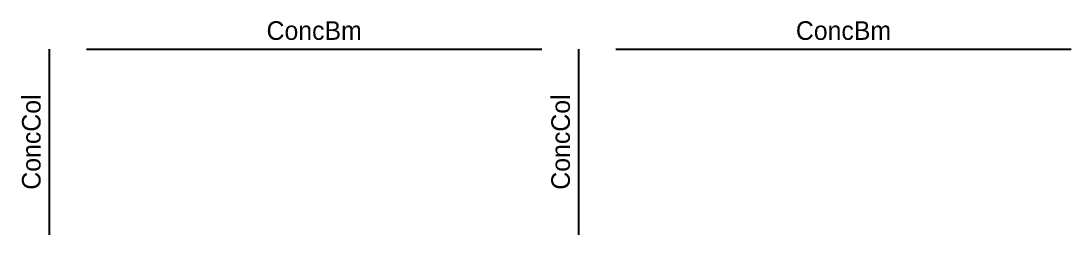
# Model space of a CAD drawing. Extents: x -38 to 2998, y -195 to 11529.
# Drawn here: x 563.8 to 903, y 2208 to 2277.1 of the extents above; entities that cross this region are included whole.
import ezdxf
from ezdxf.enums import TextEntityAlignment as Align

# ---------------------------------------------------------------- set-up
doc = ezdxf.new("R2010")
doc.units = 0
doc.header["$MEASUREMENT"] = 0
doc.layers.add('CENTERLINES', color=7, linetype='CONTINUOUS')
doc.layers.add('TEXT', color=5, linetype='CONTINUOUS')

msp = doc.modelspace()

# ---------------------------------------------------------------- linework, layer by layer
at = {"layer": 'CENTERLINES', "color": 0, "linetype": 'CONTINUOUS'}
for p, q in [((573, 2208), (573, 2268)), ((585, 2268), (732, 2268)), ((744, 2208), (744, 2268)), ((756, 2268), (903, 2268))]:
    msp.add_line(p, q, dxfattribs=at)

# ---------------------------------------------------------------- texts
at = {"layer": 'TEXT', "color": 0}
for p in [(658.5, 2274), (829.5, 2274)]:
    msp.add_text('ConcBm', height=6, dxfattribs=at).set_placement(p, align=Align.MIDDLE)
for p in [(567, 2238), (738, 2238)]:
    msp.add_text('ConcCol', height=6, rotation=90, dxfattribs=at).set_placement(p, align=Align.MIDDLE)

doc.saveas('drawing.dxf')
